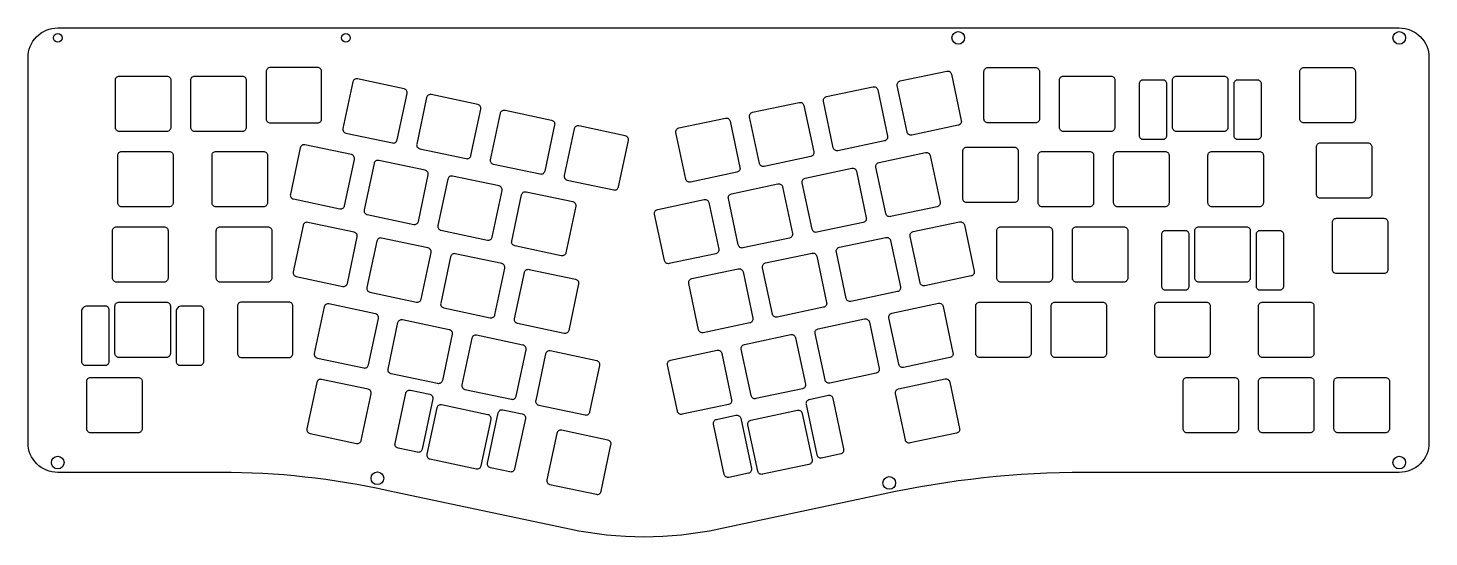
# Model space of a CAD drawing. Header units: millimetres. Extents: x -5 to 349, y -121 to 8.
import ezdxf

# ---------------------------------------------------------------- set-up
doc = ezdxf.new("R2010")
doc.units = ezdxf.units.MM
doc.layers.get('0').update_dxf_attribs({"linetype": 'CONTINUOUS'})

msp = doc.modelspace()

# ---------------------------------------------------------------- linework, layer by layer
for points in [[(169.54, -119.2, -0.105104), (131.85, -119.2), (86.04, -109.46, 0.054371), (43.73, -104.84), (2.61, -104.84, -0.414214), (-4.89, -97.34), (-4.89, 0, -0.415989), (2.61, 7.55), (139.11, 7.55), (154.91, 7.55), (341.41, 7.55, -0.414214), (348.91, 0.05), (348.91, -97.34, -0.414214), (341.41, -104.84), (262.02, -104.84, 0.054039), (211.08, -110.37)], [(56.26, -16.47), (68.26, -16.47, 0.414214), (69.26, -15.47), (69.26, -3.47, 0.414214), (68.26, -2.47), (56.26, -2.47, 0.414214), (55.26, -3.47), (55.26, -15.47, 0.414214)], [(215.38, -5.85), (227.12, -3.36, -0.414214), (228.31, -4.13), (230.8, -15.87, -0.414214), (230.03, -17.05), (218.29, -19.55, -0.414214), (217.11, -18.78), (214.61, -7.04, -0.414214)], [(249.53, -16.47), (237.53, -16.47, -0.414214), (236.53, -15.47), (236.53, -3.47, -0.414214), (237.53, -2.47), (249.53, -2.47, -0.414214), (250.53, -3.47), (250.53, -15.47, -0.414214)], [(317.31, -2.47), (329.31, -2.47, -0.414214), (330.31, -3.47), (330.31, -15.47, -0.414214), (329.31, -16.47), (317.31, -16.47, -0.414214), (316.31, -15.47), (316.31, -3.47, -0.414214)], [(17.16, -5.61, -0.414214), (18.16, -4.61), (30.16, -4.61, -0.414214), (31.16, -5.61), (31.16, -17.61, -0.414214), (30.16, -18.61), (18.16, -18.61, -0.414214), (17.16, -17.61)], [(37.21, -18.61, -0.414214), (36.21, -17.61), (36.21, -5.61, -0.414214), (37.21, -4.61), (49.21, -4.61, -0.414214), (50.21, -5.61), (50.21, -17.61, -0.414214), (49.21, -18.61)], [(75.41, -19.03), (87.15, -21.53, 0.414214), (88.34, -20.76), (90.83, -9.02, 0.414214), (90.06, -7.83), (78.32, -5.34, 0.414214), (77.14, -6.11), (74.64, -17.85, 0.414214)], [(255.58, -5.61, -0.414214), (256.58, -4.61), (268.58, -4.61, -0.414214), (269.58, -5.61), (269.58, -17.61, -0.414214), (268.58, -18.61), (256.58, -18.61, -0.414214), (255.58, -17.61)], [(275.71, -6.61), (275.71, -19.61, 0.414214), (276.71, -20.61), (281.71, -20.61, 0.414214), (282.71, -19.61), (282.71, -6.61, 0.414214), (281.71, -5.61), (276.71, -5.61, 0.414214)], [(285.15, -18.61, -0.414214), (284.15, -17.61), (284.15, -5.61, -0.414214), (285.15, -4.61), (297.15, -4.61, -0.414214), (298.15, -5.61), (298.15, -17.61, -0.414214), (297.15, -18.61)], [(306.59, -19.61), (306.59, -6.61, 0.414214), (305.59, -5.61), (300.59, -5.61, 0.414214), (299.59, -6.61), (299.59, -19.61, 0.414214), (300.59, -20.61), (305.59, -20.61, 0.414214)], [(106.97, -24.72), (109.46, -12.98, 0.414214), (108.69, -11.79), (96.95, -9.3, 0.414214), (95.77, -10.07), (93.27, -21.81, 0.414214), (94.04, -22.99), (105.78, -25.49, 0.414214)], [(199.66, -23.51, -0.414214), (198.48, -22.74), (195.98, -11, -0.414214), (196.75, -9.81), (208.49, -7.32, -0.414214), (209.68, -8.09), (212.17, -19.83, -0.414214), (211.4, -21.01)], [(125.6, -28.68, -0.414214), (124.41, -29.45), (112.67, -26.95, -0.414214), (111.9, -25.77), (114.4, -14.03, -0.414214), (115.58, -13.26), (127.32, -15.75, -0.414214), (128.09, -16.94)], [(193.53, -23.79, -0.414214), (192.76, -24.97), (181.02, -27.47, -0.414214), (179.84, -26.7), (177.34, -14.96, -0.414214), (178.11, -13.77), (189.85, -11.28, -0.414214), (191.04, -12.05)], [(131.3, -30.91), (143.04, -33.41, 0.414214), (144.23, -32.64), (146.72, -20.9, 0.414214), (145.95, -19.71), (134.21, -17.22, 0.414214), (133.03, -17.99), (130.53, -29.73, 0.414214)], [(159.48, -17.73), (171.22, -15.24, -0.414214), (172.41, -16.01), (174.9, -27.75, -0.414214), (174.13, -28.93), (162.39, -31.43, -0.414214), (161.21, -30.66), (158.71, -18.92, -0.414214)], [(17.76, -24.66, -0.414214), (18.76, -23.66), (30.76, -23.66, -0.414214), (31.76, -24.66), (31.76, -36.66, -0.414214), (30.76, -37.66), (18.76, -37.66, -0.414214), (17.76, -36.66)], [(41.57, -24.66, -0.414214), (42.57, -23.66), (54.57, -23.66, -0.414214), (55.57, -24.66), (55.57, -36.66, -0.414214), (54.57, -37.66), (42.57, -37.66, -0.414214), (41.57, -36.66)], [(63.86, -22.76), (61.36, -34.5, 0.414214), (62.13, -35.68), (73.87, -38.18, 0.414214), (75.06, -37.41), (77.55, -25.67, 0.414214), (76.78, -24.48), (65.04, -21.99, 0.414214)], [(211.75, -39.39), (209.25, -27.65, -0.414214), (210.02, -26.46), (221.76, -23.97, -0.414214), (222.95, -24.74), (225.44, -36.48, -0.414214), (224.67, -37.66), (212.93, -40.16, -0.414214)], [(232.17, -36.6, -0.414214), (231.17, -35.6), (231.17, -23.6, -0.414214), (232.17, -22.6), (244.17, -22.6, -0.414214), (245.17, -23.6), (245.17, -35.6, -0.414214), (244.17, -36.6)], [(251.22, -23.66), (263.22, -23.66, -0.414214), (264.22, -24.66), (264.22, -36.66, -0.414214), (263.22, -37.66), (251.22, -37.66, -0.414214), (250.22, -36.66), (250.22, -24.66, -0.414214)], [(282.27, -23.66, -0.414214), (283.27, -24.66), (283.27, -36.66, -0.414214), (282.27, -37.66), (270.27, -37.66, -0.414214), (269.27, -36.66), (269.27, -24.66, -0.414214), (270.27, -23.66)], [(294.09, -23.66), (306.09, -23.66, -0.414214), (307.09, -24.66), (307.09, -36.66, -0.414214), (306.09, -37.66), (294.09, -37.66, -0.414214), (293.09, -36.66), (293.09, -24.66, -0.414214)], [(321.47, -21.52), (333.47, -21.52, -0.414214), (334.47, -22.52), (334.47, -34.52, -0.414214), (333.47, -35.52), (321.47, -35.52, -0.414214), (320.47, -34.52), (320.47, -22.52, -0.414214)], [(80.76, -39.64), (92.5, -42.14, 0.414214), (93.69, -41.37), (96.18, -29.63, 0.414214), (95.41, -28.44), (83.67, -25.95, 0.414214), (82.49, -26.72), (79.99, -38.46, 0.414214)], [(204.32, -28.7), (206.81, -40.44, -0.414214), (206.04, -41.62), (194.3, -44.12, -0.414214), (193.12, -43.35), (190.62, -31.61, -0.414214), (191.39, -30.42), (203.13, -27.93, -0.414214)], [(112.33, -45.33), (114.82, -33.59, 0.414214), (114.05, -32.4), (102.31, -29.91, 0.414214), (101.13, -30.68), (98.63, -42.42, 0.414214), (99.4, -43.6), (111.14, -46.1, 0.414214)], [(132.68, -36.36, -0.414214), (133.45, -37.55), (130.96, -49.29, -0.414214), (129.77, -50.06), (118.03, -47.56, -0.414214), (117.26, -46.38), (119.76, -34.64, -0.414214), (120.94, -33.87)], [(188.17, -44.4, -0.414214), (187.4, -45.58), (175.66, -48.08, -0.414214), (174.48, -47.31), (171.98, -35.57, -0.414214), (172.75, -34.38), (184.49, -31.89, -0.414214), (185.68, -32.66)], [(155.85, -51.27), (153.35, -39.53, -0.414214), (154.12, -38.34), (165.86, -35.85, -0.414214), (167.05, -36.62), (169.54, -48.36, -0.414214), (168.77, -49.54), (157.03, -52.04, -0.414214)], [(62.83, -55.31), (74.57, -57.81, 0.414214), (75.76, -57.04), (78.25, -45.3, 0.414214), (77.48, -44.11), (65.74, -41.62, 0.414214), (64.56, -42.39), (62.06, -54.13, 0.414214)], [(217.87, -45.15, -0.414214), (218.64, -43.96), (230.38, -41.47, -0.414214), (231.57, -42.24), (234.06, -53.98, -0.414214), (233.29, -55.16), (221.55, -57.66, -0.414214), (220.37, -56.89)], [(337.54, -40.57, -0.414214), (338.54, -41.57), (338.54, -53.57, -0.414214), (337.54, -54.57), (325.54, -54.57, -0.414214), (324.54, -53.57), (324.54, -41.57, -0.414214), (325.54, -40.57)], [(29.46, -42.71, -0.414214), (30.46, -43.71), (30.46, -55.71, -0.414214), (29.46, -56.71), (17.46, -56.71, -0.414214), (16.46, -55.71), (16.46, -43.71, -0.414214), (17.46, -42.71)], [(42.66, -43.71, -0.414214), (43.66, -42.71), (55.66, -42.71, -0.414214), (56.66, -43.71), (56.66, -55.71, -0.414214), (55.66, -56.71), (43.66, -56.71, -0.414214), (42.66, -55.71)], [(94.39, -61), (96.88, -49.26, 0.414214), (96.11, -48.07), (84.37, -45.58, 0.414214), (83.19, -46.35), (80.69, -58.09, 0.414214), (81.46, -59.27), (93.2, -61.77, 0.414214)], [(214.66, -59.12), (202.92, -61.62, -0.414214), (201.74, -60.85), (199.24, -49.11, -0.414214), (200.01, -47.92), (211.75, -45.43, -0.414214), (212.94, -46.2), (215.43, -57.94, -0.414214)], [(240.79, -56.71, -0.414214), (239.79, -55.71), (239.79, -43.71, -0.414214), (240.79, -42.71), (252.79, -42.71, -0.414214), (253.79, -43.71), (253.79, -55.71, -0.414214), (252.79, -56.71)], [(272.84, -43.71), (272.84, -55.71, -0.414214), (271.84, -56.71), (259.84, -56.71, -0.414214), (258.84, -55.71), (258.84, -43.71, -0.414214), (259.84, -42.71), (271.84, -42.71, -0.414214)], [(288.35, -57.71), (288.35, -44.71, 0.414214), (287.35, -43.71), (282.35, -43.71, 0.414214), (281.35, -44.71), (281.35, -57.71, 0.414214), (282.35, -58.71), (287.35, -58.71, 0.414214)], [(303.79, -43.71), (303.79, -55.71, -0.414214), (302.79, -56.71), (290.79, -56.71, -0.414214), (289.79, -55.71), (289.79, -43.71, -0.414214), (290.79, -42.71), (302.79, -42.71, -0.414214)], [(305.23, -44.71), (305.23, -57.71, 0.414214), (306.23, -58.71), (311.23, -58.71, 0.414214), (312.23, -57.71), (312.23, -44.71, 0.414214), (311.23, -43.71), (306.23, -43.71, 0.414214)], [(100.1, -63.23), (111.84, -65.73, 0.414214), (113.03, -64.96), (115.52, -53.22, 0.414214), (114.75, -52.03), (103.01, -49.54, 0.414214), (101.83, -50.31), (99.33, -62.05, 0.414214)], [(180.6, -53.07, -0.414214), (181.37, -51.88), (193.11, -49.39, -0.414214), (194.3, -50.16), (196.79, -61.9, -0.414214), (196.02, -63.08), (184.28, -65.58, -0.414214), (183.1, -64.81)], [(133.38, -55.99, -0.414214), (134.15, -57.18), (131.66, -68.92, -0.414214), (130.47, -69.69), (118.73, -67.19, -0.414214), (117.96, -66.01), (120.46, -54.27, -0.414214), (121.64, -53.5)], [(175.67, -54.12), (178.16, -65.86, -0.414214), (177.39, -67.04), (165.65, -69.54, -0.414214), (164.47, -68.77), (161.97, -57.03, -0.414214), (162.74, -55.84), (174.48, -53.35, -0.414214)], [(8.62, -64.2), (8.62, -76.76, 0.414214), (9.62, -77.76), (14.62, -77.76, 0.414214), (15.62, -76.76), (15.62, -63.76, 0.414214), (14.62, -62.76), (10.06, -62.76, 0.414214)], [(17.06, -62.76, -0.414214), (18.06, -61.76), (30.06, -61.76, -0.414214), (31.06, -62.76), (31.06, -74.76, -0.414214), (30.06, -75.76), (18.06, -75.76, -0.414214), (17.06, -74.76)], [(33.5, -77.76), (38.5, -77.76, 0.414214), (39.5, -76.76), (39.5, -63.76, 0.414214), (38.5, -62.76), (33.94, -62.76, 0.414214), (32.5, -64.2), (32.5, -76.76, 0.414214)], [(62.01, -74.76), (62.01, -62.76, 0.414214), (61.01, -61.76), (49.01, -61.76, 0.414214), (48.01, -62.76), (48.01, -74.76, 0.414214), (49.01, -75.76), (61.01, -75.76, 0.414214)], [(81.11, -77.65), (83.6, -65.91, 0.414214), (82.83, -64.72), (71.09, -62.23, 0.414214), (69.91, -63), (67.41, -74.74, 0.414214), (68.18, -75.92), (79.92, -78.42, 0.414214)], [(227.93, -75.77), (216.19, -78.27, -0.414214), (215.01, -77.5), (212.51, -65.76, -0.414214), (213.28, -64.57), (225.02, -62.08, -0.414214), (226.21, -62.85), (228.7, -74.59, -0.414214)], [(234.43, -74.76), (234.43, -62.76, -0.414214), (235.43, -61.76), (247.43, -61.76, -0.414214), (248.43, -62.76), (248.43, -74.76, -0.414214), (247.43, -75.76), (235.43, -75.76, -0.414214)], [(267.48, -62.76), (267.48, -74.76, -0.414214), (266.48, -75.76), (254.48, -75.76, -0.414214), (253.48, -74.76), (253.48, -62.76, -0.414214), (254.48, -61.76), (266.48, -61.76, -0.414214)], [(279.68, -74.76), (279.68, -62.76, -0.414214), (280.68, -61.76), (292.68, -61.76, -0.414214), (293.68, -62.76), (293.68, -74.76, -0.414214), (292.68, -75.76), (280.68, -75.76, -0.414214)], [(319.87, -62.76), (319.87, -74.76, -0.414214), (318.87, -75.76), (306.87, -75.76, -0.414214), (305.87, -74.76), (305.87, -62.76, -0.414214), (306.87, -61.76), (318.87, -61.76, -0.414214)], [(88.54, -66.96, -0.414214), (89.72, -66.19), (101.46, -68.68, -0.414214), (102.23, -69.87), (99.74, -81.61, -0.414214), (98.55, -82.38), (86.81, -79.88, -0.414214), (86.04, -78.7)], [(209.3, -79.73), (197.56, -82.23, -0.414214), (196.38, -81.46), (193.88, -69.72, -0.414214), (194.65, -68.53), (206.39, -66.04, -0.414214), (207.58, -66.81), (210.07, -78.55, -0.414214)], [(105.45, -83.84), (117.19, -86.34, 0.414214), (118.38, -85.57), (120.87, -73.83, 0.414214), (120.1, -72.64), (108.36, -70.15, 0.414214), (107.18, -70.92), (104.68, -82.66, 0.414214)], [(175.24, -73.68, -0.414214), (176.01, -72.49), (187.75, -70, -0.414214), (188.94, -70.77), (191.43, -82.51, -0.414214), (190.66, -83.69), (178.92, -86.19, -0.414214), (177.74, -85.42)], [(138.73, -76.6), (126.99, -74.11, 0.414214), (125.81, -74.88), (123.31, -86.62, 0.414214), (124.08, -87.8), (135.82, -90.3, 0.414214), (137.01, -89.53), (139.5, -77.79, 0.414214)], [(159.11, -89.38), (156.61, -77.64, -0.414214), (157.38, -76.45), (169.12, -73.96, -0.414214), (170.31, -74.73), (172.8, -86.47, -0.414214), (172.03, -87.65), (160.29, -90.15, -0.414214)], [(22.92, -80.81, -0.414214), (23.92, -81.81), (23.92, -93.81, -0.414214), (22.92, -94.81), (10.92, -94.81, -0.414214), (9.92, -93.81), (9.92, -81.81, -0.414214), (10.92, -80.81)], [(80.98, -83.8), (69.24, -81.31, 0.414214), (68.06, -82.08), (65.56, -93.82, 0.414214), (66.33, -95), (78.07, -97.5, 0.414214), (79.26, -96.73), (81.75, -84.99, 0.414214)], [(227.88, -81.98), (230.37, -93.72, -0.414214), (229.6, -94.9), (217.86, -97.4, -0.414214), (216.68, -96.63), (214.18, -84.89, -0.414214), (214.95, -83.7), (226.69, -81.21, -0.414214)], [(287.82, -94.81, -0.414214), (286.82, -93.81), (286.82, -81.81, -0.414214), (287.82, -80.81), (299.82, -80.81, -0.414214), (300.82, -81.81), (300.82, -93.81, -0.414214), (299.82, -94.81)], [(306.87, -94.81, -0.414214), (305.87, -93.81), (305.87, -81.81, -0.414214), (306.87, -80.81), (318.87, -80.81, -0.414214), (319.87, -81.81), (319.87, -93.81, -0.414214), (318.87, -94.81)], [(338.92, -81.81), (338.92, -93.81, -0.414214), (337.92, -94.81), (325.92, -94.81, -0.414214), (324.92, -93.81), (324.92, -81.81, -0.414214), (325.92, -80.81), (337.92, -80.81, -0.414214)], [(88.57, -98.71, -0.414214), (87.8, -97.53), (90.5, -84.81, -0.414214), (91.68, -84.04), (96.57, -85.08, -0.414214), (97.35, -86.26), (94.64, -98.98, -0.414214), (93.46, -99.75)], [(96.61, -101.44), (108.35, -103.94, 0.414214), (109.54, -103.17), (112.03, -91.43, 0.414214), (111.26, -90.24), (99.52, -87.75, 0.414214), (98.34, -88.52), (95.84, -100.26, 0.414214)], [(197.26, -85.42), (192.37, -86.46, 0.414214), (191.6, -87.64), (194.3, -100.36, 0.414214), (195.49, -101.13), (200.38, -100.09, 0.414214), (201.15, -98.91), (198.45, -86.19, 0.414214)], [(111.92, -103.68, -0.414214), (111.15, -102.49), (113.86, -89.77, -0.414214), (115.04, -89), (119.93, -90.04, -0.414214), (120.7, -91.23), (118, -103.95, -0.414214), (116.81, -104.72)], [(177.79, -103.87, -0.414214), (177.02, -105.06), (172.13, -106.1, -0.414214), (170.94, -105.33), (168.24, -92.61, -0.414214), (169.01, -91.42), (173.9, -90.38, -0.414214), (175.09, -91.15)], [(192.33, -102.82), (180.59, -105.32, -0.414214), (179.41, -104.55), (176.91, -92.81, -0.414214), (177.68, -91.62), (189.42, -89.13, -0.414214), (190.61, -89.9), (193.1, -101.64, -0.414214)], [(126.91, -107.88), (138.65, -110.38, 0.414214), (139.84, -109.61), (142.33, -97.87, 0.414214), (141.56, -96.68), (129.82, -94.19, 0.414214), (128.64, -94.96), (126.14, -106.7, 0.414214)]]:
    msp.add_lwpolyline(points, format="xyb", close=True)
for centre, radius in [((2.61, 5.05), 1.1), ((75.4, 5.05), 1.1), ((230.04, 5.05), 1.6), ((341.41, 5.05), 1.6), ((2.61, -102.34), 1.6), ((341.41, -102.34), 1.6), ((83.33, -106.33), 1.6), ((212.6, -107.49), 1.6)]:
    msp.add_circle(centre, radius)

doc.saveas('drawing.dxf')
